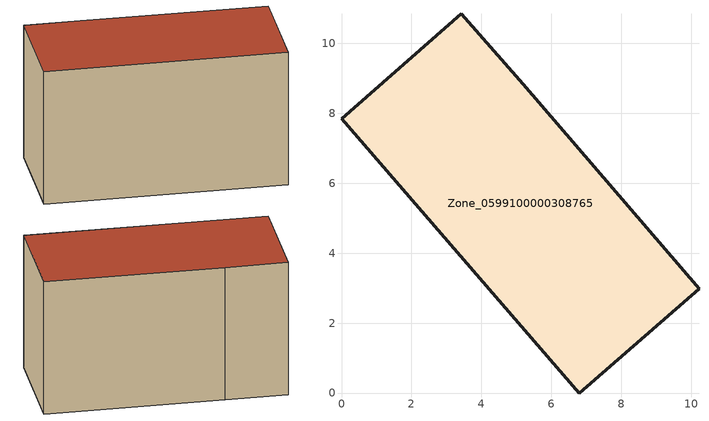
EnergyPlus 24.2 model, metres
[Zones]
Zone_0599100000308765
 floor ground (C_G): 6.79,0 0,7.85 3.43,10.84 5.2,8.83 10.22,2.98 z0
 wall outside (C_F): 0,7.85 6.79,0 10.22,2.98 5.2,8.83 3.43,10.84 0,7.85 z0:6.14
 roof outside (C_R): 10.22,2.98 5.2,8.83 3.43,10.84 0,7.85 6.79,0 z6.14
[BUILDING]
Pand.0599100000308765: North Axis=0; Terrain=City; Loads Convergence Tolerance Value=0.04; Temperature Convergence Tolerance Value=0.4; Solar Distribution=FullExterior; Maximum Number of Warmup Days=25; Minimum Number of Warmup Days=1
[Site:Location]
Rotterdam.The.Hague.AP_ZH_NLD Design_Conditions: Latitude=51.96; Longitude=4.45; Time Zone=1; Elevation=-4.5
[SITE:GROUNDTEMPERATURE:BUILDINGSURFACE]
18, 18, 18, 18, 18, 18, 18, 18, 18, 18, 18, 18
[MATERIAL] Thermal Absorptance=0.9; Solar Absorptance=0.7; Visible Absorptance=0.7
Name | Roughness | Thickness | Conductivity | Density | Specific Heat
G.TI.1946 | MediumSmooth | 0.15 | 1 | 540 | 1210
F.TI.1946 | Rough | 0.3 | 0.857143 | 1920 | 840
R.TI.1946 | MediumRough | 0.2 | 0.1 | 1500 | 1000
[CONSTRUCTION]
C_G: G.TI.1946
C_F: F.TI.1946
C_R: R.TI.1946
[ZONE]
Zone_0599100000308765: Type=1; Multiplier=1; Ceiling Height=Autocalculate; Volume=Autocalculate; Floor Area=autocalculate; Part of Total Floor Area=Yes
[ZONEINFILTRATION:DESIGNFLOWRATE]
Infil_Zone_0599100000308765: Zone or ZoneList or Space or SpaceList=Zone_0599100000308765; Schedule=AlwaysOn; Design Flow Rate Calculation Method=Flow/Area; Flow Rate per Floor Area=0.003; Constant Term Coefficient=1; Temperature Term Coefficient=0; Velocity Term Coefficient=0; Velocity Squared Term Coefficient=0
[HVACTEMPLATE:ZONE:IDEALLOADSAIRSYSTEM]
Zone_0599100000308765: Maximum Heating Supply Air Temperature=50; Minimum Cooling Supply Air Temperature=13; Maximum Heating Supply Air Humidity Ratio=0.0156; Minimum Cooling Supply Air Humidity Ratio=0.0077; Heating Limit=NoLimit; Cooling Limit=NoLimit; Dehumidification Control Type=ConstantSensibleHeatRatio; Cooling Sensible Heat Ratio=0.7; Dehumidification Setpoint=60; Humidification Control Type=None; Humidification Setpoint=30; Outdoor Air Method=None; Outdoor Air Flow Rate per Person=0.00944; Outdoor Air Flow Rate per Zone Floor Area=0; Outdoor Air Flow Rate per Zone=0; Demand Controlled Ventilation Type=None; Outdoor Air Economizer Type=NoEconomizer; Heat Recovery Type=None; Sensible Heat Recovery Effectiveness=0.7; Latent Heat Recovery Effectiveness=0.65
[ZONECONTROL:THERMOSTAT]
ThermostatControl_Zone_0599100000308765: Zone or ZoneList=Zone_0599100000308765; Control Type Schedule=DualSetpointControlType; Control 1=Thermostat_Zone_0599100000308765; Temperature Difference Between Cutout And Setpoint=0
[THERMOSTATSETPOINT:DUALSETPOINT]
Thermostat_Zone_0599100000308765: Heating Setpoint Temperature Schedule=HeatingSetpoint_Zone_0599100000308765; Cooling Setpoint Temperature Schedule=CoolingSetpoint_Zone_0599100000308765
[SCHEDULE:COMPACT]
HeatingSetpoint_Zone_0599100000308765: Through: 12/31, For: AllDays, Until: 24:00, 21
CoolingSetpoint_Zone_0599100000308765: Through: 12/31, For: AllDays, Until: 24:00, 24
DualSetpointControlType: Through: 12/31, For: AllDays, Until: 24:00, 4
AlwaysOn: Through: 12/31, For: AllDays, Until: 24:00, 1
